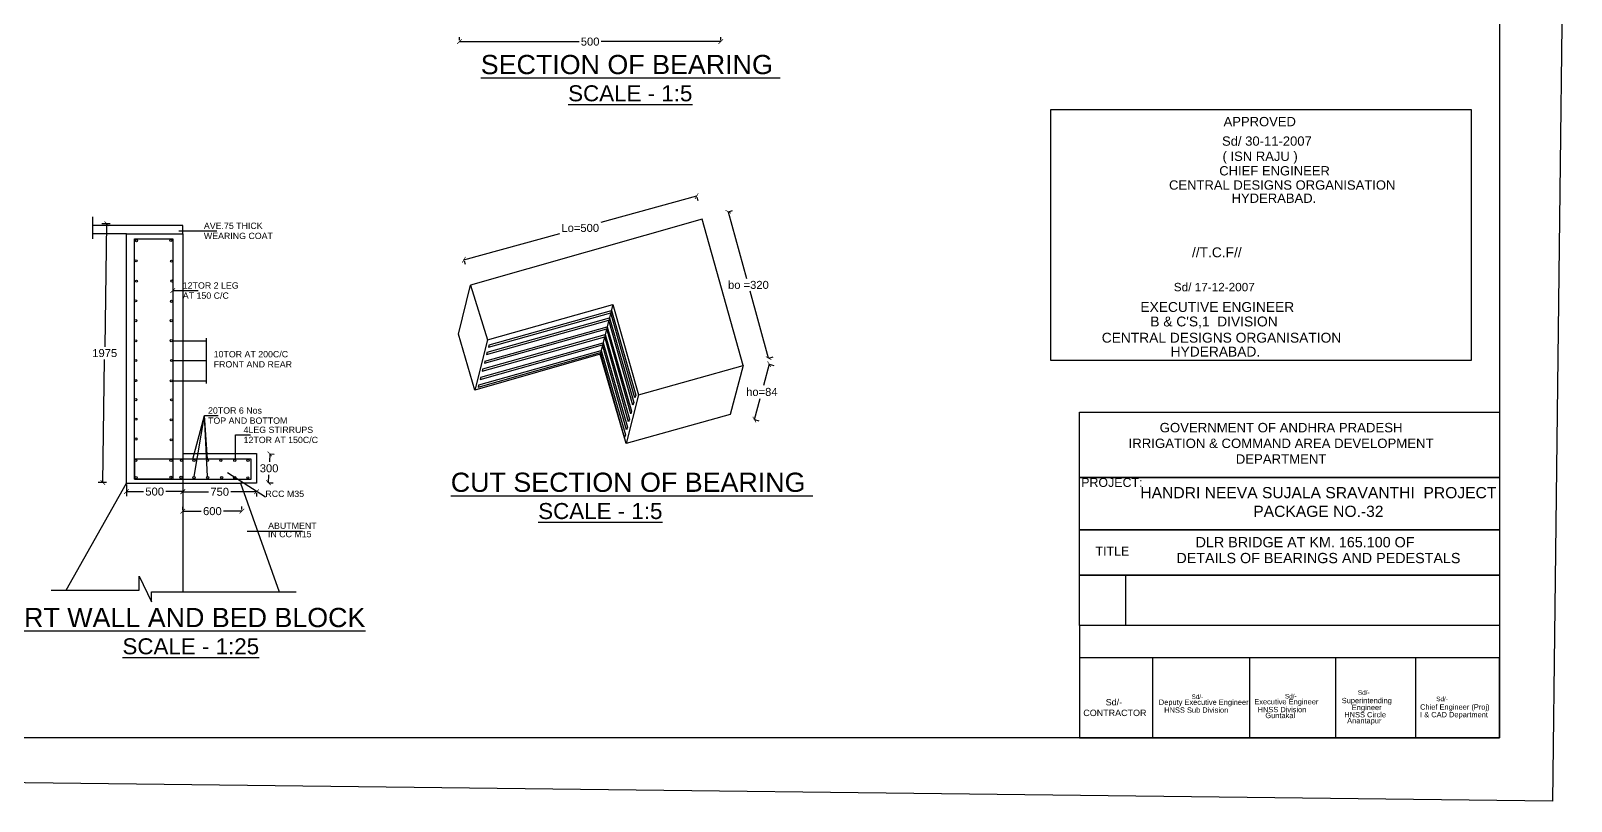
# Model space of a CAD drawing. Header units: inches. Extents: x 0 to 11487, y 0 to 10656.
# Drawn here: x 936.4 to 996.6, y 392.4 to 422.5 of the extents above; entities that cross this region are included whole.
import ezdxf

# ---------------------------------------------------------------- set-up
doc = ezdxf.new("R2010")
doc.units = ezdxf.units.IN
doc.header["$MEASUREMENT"] = 0
doc.layers.add('DRAWING', color=7, linetype='Continuous')
doc.styles.get("Standard").update_dxf_attribs({"font": 'ARIAL_1.TTF'})
doc.dimstyles.new('dig', dxfattribs={"dimtxt": 0.3125, "dimasz": 0.18, "dimexe": 0.18, "dimexo": 0.0625, "dimgap": 0.09, "dimtad": 0, "dimtih": 1, "dimtoh": 1, "dimdec": 4, "dimzin": 0, "dimdsep": 46, "dimtxsty": 'Standard', "dimblk": 'ARCHTICK', "dimcen": 0.09, "dimadec": 0, "dimazin": 0, "dimtfac": 1, "dimtdec": 4, "dimtofl": 0, "dimtmove": 0, "dimatfit": 3, "dimldrblk": 'ARCHTICK', "dimfxl": 0, "dimtolj": 1, "dimtzin": 0, "dimarcsym": 0})
picture_1 = doc.add_image_def('image2.jpg', size_in_pixel=(6804, 4550))

# ---------------------------------------------------------------- blocks, each defined once
blk = doc.blocks.new('_ArchTick')
at = {"color": 0, "linetype": 'ByBlock', "const_width": 0.15}
blk.add_lwpolyline([(-0.5, -0.5), (0.5, 0.5)], dxfattribs=at)
blk = doc.blocks.new('*D155')
at = {"layer": 'Defpoints', "color": 0, "ltscale": 0.02}
for p in [(953.164, 422.04), (963.371, 422.041), (963.371, 422.041)]:
    blk.add_point(p, dxfattribs=at)
at = {"layer": 'DRAWING', "color": 0, "lineweight": -2, "ltscale": 0.02}
for p, q in [((953.164, 422.103), (953.164, 422.221)), ((953.164, 422.041), (957.833, 422.041)), ((963.371, 422.041), (958.702, 422.041)), ((963.371, 422.104), (963.371, 422.221))]:
    blk.add_line(p, q, dxfattribs=at)
at = {"layer": 'DRAWING', "color": 0, "lineweight": -2, "ltscale": 0.02, "xscale": 0.18, "yscale": 0.18, "zscale": 0.18, "rotation": 180}
blk.add_blockref('_ArchTick', (953.164, 422.041), dxfattribs=at)
at = {"layer": 'DRAWING', "color": 0, "lineweight": -2, "ltscale": 0.02, "xscale": 0.18, "yscale": 0.18, "zscale": 0.18}
blk.add_blockref('_ArchTick', (963.371, 422.041), dxfattribs=at)
at = {"layer": 'DRAWING', "color": 0, "ltscale": 0.02, "insert": (958.267, 422.041), "char_height": 0.3125, "attachment_point": 5}
blk.add_mtext('\\A1;500', dxfattribs=at)
blk = doc.blocks.new('*D161')
at = {"layer": 'Defpoints', "color": 0, "ltscale": 0.02}
for p in [(962.424, 416.023), (962.427, 416.01), (953.331, 413.538)]:
    blk.add_point(p, dxfattribs=at)
at = {"layer": 'DRAWING', "color": 0, "lineweight": -2, "ltscale": 0.02}
for p, q in [((962.427, 416.01), (958.679, 414.985)), ((962.44, 415.963), (962.475, 415.836)), ((953.335, 413.525), (957.083, 414.549)), ((953.348, 413.478), (953.382, 413.351))]:
    blk.add_line(p, q, dxfattribs=at)
at = {"layer": 'DRAWING', "color": 0, "lineweight": -2, "ltscale": 0.02, "xscale": 0.18, "yscale": 0.18, "zscale": 0.18}
for p, rotation in [((962.427, 416.01), 15.28813601241386), ((953.335, 413.525), 195.2881360124138)]:
    blk.add_blockref('_ArchTick', p, dxfattribs=dict(at, rotation=rotation))
at = {"layer": 'DRAWING', "color": 0, "ltscale": 0.02, "insert": (957.881, 414.767), "char_height": 0.3125, "attachment_point": 5}
blk.add_mtext('\\A1;Lo=500', dxfattribs=at)
blk = doc.blocks.new('*D162')
at = {"layer": 'Defpoints', "color": 0, "ltscale": 0.02}
for p in [(963.607, 415.387), (965.239, 409.684), (965.187, 409.67)]:
    blk.add_point(p, dxfattribs=at)
at = {"layer": 'DRAWING', "color": 0, "lineweight": -2, "ltscale": 0.02}
for p, q in [((963.659, 415.401), (964.38, 412.792)), ((963.667, 415.403), (963.832, 415.449)), ((965.239, 409.684), (964.518, 412.293)), ((965.247, 409.687), (965.412, 409.732))]:
    blk.add_line(p, q, dxfattribs=at)
at = {"layer": 'DRAWING', "color": 0, "lineweight": -2, "ltscale": 0.02, "xscale": 0.18, "yscale": 0.18, "zscale": 0.18}
for p, rotation in [((963.659, 415.401), 105.4504342543714), ((965.239, 409.684), 285.4504342543713)]:
    blk.add_blockref('_ArchTick', p, dxfattribs=dict(at, rotation=rotation))
at = {"layer": 'DRAWING', "color": 0, "ltscale": 0.02, "insert": (964.449, 412.543), "char_height": 0.3125, "attachment_point": 5}
blk.add_mtext('\\A1;bo =320', dxfattribs=at)
blk = doc.blocks.new('*D163')
at = {"layer": 'Defpoints', "color": 0, "ltscale": 0.02}
for p in [(965.198, 409.463), (964.622, 407.301), (964.685, 407.284)]:
    blk.add_point(p, dxfattribs=at)
at = {"layer": 'DRAWING', "color": 0, "lineweight": -2, "ltscale": 0.02}
for p, q in [((965.261, 409.446), (965.039, 408.615)), ((965.258, 409.447), (965.435, 409.4)), ((964.685, 407.284), (964.907, 408.115)), ((964.683, 407.285), (964.859, 407.238))]:
    blk.add_line(p, q, dxfattribs=at)
at = {"layer": 'DRAWING', "color": 0, "lineweight": -2, "ltscale": 0.02, "xscale": 0.18, "yscale": 0.18, "zscale": 0.18}
for p, rotation in [((965.261, 409.446), 75.10414359697857), ((964.685, 407.284), 255.1041435969785)]:
    blk.add_blockref('_ArchTick', p, dxfattribs=dict(at, rotation=rotation))
at = {"layer": 'DRAWING', "color": 0, "ltscale": 0.02, "insert": (964.973, 408.365), "char_height": 0.3125, "attachment_point": 5}
blk.add_mtext('\\A1;ho=84', dxfattribs=at)
blk = doc.blocks.new('*D164')
at = {"layer": 'Defpoints', "color": 0, "ltscale": 0.02}
for p in [(940.161, 404.808), (942.359, 404.808), (942.359, 404.475)]:
    blk.add_point(p, dxfattribs=at)
at = {"layer": 'DRAWING', "color": 0, "lineweight": -2, "ltscale": 0.02}
for p, q in [((940.161, 404.746), (940.161, 404.295)), ((940.161, 404.475), (940.825, 404.475)), ((942.359, 404.475), (941.695, 404.475)), ((942.359, 404.746), (942.359, 404.295))]:
    blk.add_line(p, q, dxfattribs=at)
at = {"layer": 'DRAWING', "color": 0, "lineweight": -2, "ltscale": 0.02, "xscale": 0.18, "yscale": 0.18, "zscale": 0.18, "rotation": 180}
blk.add_blockref('_ArchTick', (940.161, 404.475), dxfattribs=at)
at = {"layer": 'DRAWING', "color": 0, "lineweight": -2, "ltscale": 0.02, "xscale": 0.18, "yscale": 0.18, "zscale": 0.18}
blk.add_blockref('_ArchTick', (942.359, 404.475), dxfattribs=at)
at = {"layer": 'DRAWING', "color": 0, "ltscale": 0.02, "insert": (941.26, 404.475), "char_height": 0.3125, "attachment_point": 5}
blk.add_mtext('\\A1;500', dxfattribs=at)
blk = doc.blocks.new('*D165')
at = {"layer": 'Defpoints', "color": 0, "ltscale": 0.02}
for p in [(942.359, 404.475), (945.239, 404.475), (945.239, 404.466)]:
    blk.add_point(p, dxfattribs=at)
at = {"layer": 'DRAWING', "color": 0, "lineweight": -2, "ltscale": 0.02}
for p, q in [((942.359, 404.466), (943.365, 404.466)), ((942.359, 404.412), (942.359, 404.286)), ((945.239, 404.466), (944.232, 404.466)), ((945.239, 404.412), (945.239, 404.286))]:
    blk.add_line(p, q, dxfattribs=at)
at = {"layer": 'DRAWING', "color": 0, "lineweight": -2, "ltscale": 0.02, "xscale": 0.18, "yscale": 0.18, "zscale": 0.18, "rotation": 180}
blk.add_blockref('_ArchTick', (942.359, 404.466), dxfattribs=at)
at = {"layer": 'DRAWING', "color": 0, "lineweight": -2, "ltscale": 0.02, "xscale": 0.18, "yscale": 0.18, "zscale": 0.18}
blk.add_blockref('_ArchTick', (945.239, 404.466), dxfattribs=at)
at = {"layer": 'DRAWING', "color": 0, "ltscale": 0.02, "insert": (943.799, 404.466), "char_height": 0.3125, "attachment_point": 5}
blk.add_mtext('\\A1;750', dxfattribs=at)
blk = doc.blocks.new('*D166')
at = {"layer": 'Defpoints', "color": 0, "ltscale": 0.02}
for p in [(942.359, 403.706), (944.669, 403.714), (944.669, 403.714)]:
    blk.add_point(p, dxfattribs=at)
at = {"layer": 'DRAWING', "color": 0, "lineweight": -2, "ltscale": 0.02}
for p, q in [((942.359, 403.768), (942.358, 403.886)), ((942.359, 403.706), (943.078, 403.708)), ((944.669, 403.714), (943.949, 403.712)), ((944.668, 403.777), (944.668, 403.894))]:
    blk.add_line(p, q, dxfattribs=at)
at = {"layer": 'DRAWING', "color": 0, "lineweight": -2, "ltscale": 0.02, "xscale": 0.18, "yscale": 0.18, "zscale": 0.18}
for p, rotation in [((942.359, 403.706), 180.2049498433509), ((944.669, 403.714), 0.2049498433509068)]:
    blk.add_blockref('_ArchTick', p, dxfattribs=dict(at, rotation=rotation))
at = {"layer": 'DRAWING', "color": 0, "ltscale": 0.02, "insert": (943.514, 403.71), "char_height": 0.3125, "attachment_point": 5}
blk.add_mtext('\\A1;600', dxfattribs=at)
blk = doc.blocks.new('*D167')
at = {"layer": 'Defpoints', "color": 0, "ltscale": 0.02}
for p in [(945.713, 405.947), (945.664, 404.823), (945.704, 404.821)]:
    blk.add_point(p, dxfattribs=at)
at = {"layer": 'DRAWING', "color": 0, "lineweight": -2, "ltscale": 0.02}
for p, q in [((945.753, 405.945), (945.74, 405.633)), ((945.776, 405.944), (945.933, 405.937)), ((945.704, 404.821), (945.718, 405.133)), ((945.726, 404.82), (945.884, 404.813))]:
    blk.add_line(p, q, dxfattribs=at)
at = {"layer": 'DRAWING', "color": 0, "lineweight": -2, "ltscale": 0.02, "xscale": 0.18, "yscale": 0.18, "zscale": 0.18}
for p, rotation in [((945.753, 405.945), 87.47348666060397), ((945.704, 404.821), 267.473486660604)]:
    blk.add_blockref('_ArchTick', p, dxfattribs=dict(at, rotation=rotation))
at = {"layer": 'DRAWING', "color": 0, "ltscale": 0.02, "insert": (945.729, 405.383), "char_height": 0.3125, "attachment_point": 5}
blk.add_mtext('\\A1;300', dxfattribs=at)
blk = doc.blocks.new('*D168')
at = {"layer": 'Defpoints', "color": 0, "ltscale": 0.02}
for p in [(939.382, 414.932), (939.58, 414.929), (939.437, 404.828)]:
    blk.add_point(p, dxfattribs=at)
at = {"layer": 'DRAWING', "color": 0, "lineweight": -2, "ltscale": 0.02}
for p, q in [((939.518, 414.93), (939.202, 414.934)), ((939.382, 414.932), (939.313, 410.131)), ((939.238, 404.831), (939.306, 409.632)), ((939.374, 404.829), (939.058, 404.833))]:
    blk.add_line(p, q, dxfattribs=at)
at = {"layer": 'DRAWING', "color": 0, "lineweight": -2, "ltscale": 0.02, "xscale": 0.18, "yscale": 0.18, "zscale": 0.18}
for p, rotation in [((939.382, 414.932), 89.18711069674268), ((939.238, 404.831), 269.1871106967427)]:
    blk.add_blockref('_ArchTick', p, dxfattribs=dict(at, rotation=rotation))
at = {"layer": 'DRAWING', "color": 0, "ltscale": 0.02, "insert": (939.31, 409.881), "char_height": 0.3125, "attachment_point": 5}
blk.add_mtext('\\A1;1975', dxfattribs=at)

msp = doc.modelspace()

# ---------------------------------------------------------------- linework, layer by layer
at = {"layer": 'DRAWING', "ltscale": 0.02}
for points in [[(906.59381, 451.40046), (993.78277, 451.40046), (993.78277, 394.86235), (906.59381, 394.86235)], [(976.26019, 419.38679), (992.67061, 419.38679), (992.67061, 409.59039), (976.26019, 409.59039)], [(940.47505, 414.3364), (941.96411, 414.3364), (941.96411, 404.9626), (940.47505, 404.9626)], [(953.59441, 412.53892), (954.2614, 410.40177), (953.75809, 408.44062), (953.12714, 410.62251)], [(977.3805, 407.57473), (993.78277, 407.57473), (993.78277, 405.02809), (977.3805, 405.02809)], [(940.47505, 404.9626), (945.03136, 404.9626), (945.03136, 405.74525), (940.47505, 405.74525)], [(977.3805, 405.02809), (993.78277, 405.02809), (993.78277, 402.98287), (977.3805, 402.98287)], [(977.3805, 402.98287), (993.78277, 402.98287), (993.78277, 401.21854), (977.3805, 401.21854)], [(977.3805, 401.21854), (993.78277, 401.21854), (993.78277, 399.25014), (977.3805, 399.25014)], [(977.3805, 394.86235), (993.78277, 394.86235), (993.78277, 397.98636), (977.3805, 397.98636)]]:
    msp.add_lwpolyline(points, close=True, dxfattribs=at)
for points in [[(938.83109, 415.20653), (938.83109, 414.34101)], [(964.24166, 409.39597), (962.64234, 415.11222), (953.59441, 412.53892)], [(942.35892, 414.53712), (942.35892, 414.8603), (938.82325, 414.8603)], [(940.16082, 414.53712), (938.83109, 414.53712)], [(940.16082, 404.8082), (940.16082, 414.53712), (942.35892, 414.53712), (942.35892, 400.5589)], [(942.20423, 414.65623), (943.68424, 414.65623)], [(954.2614, 410.40177), (959.15948, 411.77456), (960.14948, 408.25729), (959.66885, 406.35782), (958.65689, 409.83452), (953.75809, 408.44062)], [(954.32122, 410.20361), (959.09951, 411.54307), (960.04711, 408.24543), (960.01477, 408.14088), (959.07802, 411.46012)], [(959.15948, 411.77456), (958.65689, 409.83452)], [(954.15726, 409.57069), (958.93554, 410.91015), (959.88314, 407.61251), (959.8508, 407.50796), (958.91405, 410.82721)], [(954.24641, 409.91481), (954.22433, 409.8266), (959.0032, 411.17133)], [(954.24641, 409.91481), (959.02469, 411.25427), (959.97229, 407.95663), (959.93995, 407.85208), (959.0032, 411.17133)], [(954.32122, 410.20361), (954.29915, 410.1154), (959.07802, 411.46012)], [(941.95263, 410.36438), (943.28513, 410.36438)], [(943.27161, 410.46846), (943.27161, 408.69562)], [(954.07771, 409.26364), (954.05564, 409.17544), (958.83451, 410.52016)], [(954.07771, 409.26364), (958.856, 410.6031), (959.8036, 407.30547), (959.77126, 407.20092), (958.83451, 410.52016)], [(954.15726, 409.57069), (954.13518, 409.48249), (958.91405, 410.82721)], [(953.91715, 408.64386), (953.89508, 408.55566), (958.67395, 409.90038)], [(953.91715, 408.64386), (958.69544, 409.98332), (959.64304, 406.68569), (959.6107, 406.58114), (958.67395, 409.90038)], [(953.99491, 408.94399), (953.97283, 408.85579), (958.7517, 410.20051)], [(953.99491, 408.94399), (958.77319, 410.28345), (959.72079, 406.98582), (959.68845, 406.88127), (958.7517, 410.20051)], [(941.96284, 409.59078), (943.29534, 409.59078)], [(960.14948, 408.25729), (964.24166, 409.39597), (963.74166, 407.49077), (959.66885, 406.35782)], [(941.95285, 408.7992), (943.28535, 408.7992)], [(942.75321, 405.74525), (943.20842, 407.44135)], [(942.79931, 405.06432), (943.20842, 407.44135), (943.74467, 407.44135)], [(943.32552, 405.07003), (943.20842, 407.44135)], [(943.32221, 405.73654), (943.20842, 407.44135)], [(944.4226, 405.7185), (944.4226, 406.69728), (945.00282, 406.69728)], [(942.35892, 405.96021), (945.23858, 405.96021), (945.23858, 404.8082), (944.60642, 404.8082)], [(944.10311, 405.21577), (945.58433, 404.26577)], [(937.80174, 400.62591), (940.16082, 404.8082)], [(940.16082, 404.8082), (944.60642, 404.8082), (946.1239, 400.5589)], [(944.87027, 402.93153), (947.03995, 402.93153)], [(937.21333, 400.62591), (940.65187, 400.62591), (940.65187, 401.168), (941.13962, 400.17518), (941.13962, 400.5589), (946.78763, 400.5589)], [(979.1771, 401.21854), (979.1771, 399.25014)], [(977.3805, 399.25014), (977.3805, 397.98636)], [(980.23094, 397.98636), (980.23094, 394.86235)], [(984.02299, 397.98636), (984.02299, 394.86235)], [(987.377, 397.98636), (987.377, 394.86235)], [(990.49844, 397.98636), (990.49844, 394.86235)]]:
    msp.add_lwpolyline(points, dxfattribs=at)
for centre in [(940.54939, 414.27246), (941.89198, 414.28263), (940.53173, 413.48368), (941.91494, 413.47098), (940.55215, 412.69012), (941.93034, 412.69521), (940.51655, 411.92399), (941.91505, 411.90367), (940.5192, 411.14546), (941.91003, 411.14802), (940.51926, 410.36182), (941.91008, 410.36438), (940.51926, 409.59332), (941.92029, 409.59078), (940.5245, 408.80938), (941.91031, 408.7992), (940.51953, 408.06387), (941.92057, 408.05878), (940.52721, 407.30308), (941.91047, 407.27514), (940.52732, 406.5272), (941.90799, 406.49671), (940.52318, 405.69399), (941.89452, 405.69399), (942.30854, 405.69399), (942.79363, 405.69399), (943.32221, 405.69399), (943.84241, 405.69399), (944.38782, 405.69399), (944.90801, 405.69399), (940.53455, 405.01847), (941.89138, 405.03867), (942.28977, 405.03291), (942.79931, 405.02177), (943.32762, 405.02753), (943.8732, 405.02465), (944.38705, 405.01889), (944.90095, 405.01024)]:
    msp.add_circle(centre, 0.04255, dxfattribs=at)

# ---------------------------------------------------------------- texts
at = {"layer": 'DRAWING'}
for s, height, p in [('%%USECTION OF BEARING ', 0.75, (953.99476, 420.77226)), ('%%USCALE - 1:5', 0.625, (957.40869, 419.71157)), (' APPROVED', 0.363949, (982.86469, 418.73726)), ('Sd/ 30-11-2007', 0.3639492, (982.94565, 417.97681)), ('( ISN RAJU )', 0.3639492, (982.9657, 417.38474)), ('CHIEF ENGINEER', 0.3639492, (982.83679, 416.81681)), ('CENTRAL DESIGNS ORGANISATION', 0.3639492, (980.87527, 416.26115)), ('HYDERABAD.', 0.363949, (983.31946, 415.74629)), ('//T.C.F//', 0.385016, (981.77115, 413.62287)), ('Sd/ 17-12-2007', 0.3283288, (981.06225, 412.29472)), ('EXECUTIVE ENGINEER', 0.3850165, (979.75686, 411.48916)), ("B & C'S,1  DIVISION", 0.3850165, (980.14444, 410.92316)), ('CENTRAL DESIGNS ORGANISATION', 0.3850165, (978.24826, 410.29065)), ('HYDERABAD.', 0.385016, (980.93828, 409.74598)), ('%%UCUT SECTION OF BEARING ', 0.75, (952.82457, 404.46446)), ('%%USCALE - 1:5', 0.625, (956.2385, 403.40377)), ('DLR BRIDGE AT KM. 165.100 OF', 0.4004293, (981.91379, 402.30075)), ('%%UDIRT WALL AND BED BLOCK', 0.75, (935.11061, 399.18415)), ('%%USCALE - 1:25', 0.625, (940.0019, 398.12344)), ('Sd/-', 0.177388, (981.7557, 396.37958)), ('Sd/-', 0.177388, (985.40253, 396.39807)), ('Sd/-', 0.177388, (988.25167, 396.54289)), ('Sd/-', 0.177388, (991.31138, 396.29132)), ('Deputy Executive Engineer', 0.2080152, (980.47755, 396.1494)), ('HNSS Sub Division', 0.2080152, (980.68695, 395.8436)), (' Executive Engineer', 0.2080152, (984.12438, 396.16789)), ('HNSS Division', 0.2080152, (984.33378, 395.86209)), ('Guntakal', 0.208015, (984.63708, 395.63062)), ('Superintending ', 0.2080152, (987.62097, 396.21406)), ('HNSS Circle', 0.2080152, (987.72087, 395.66102)), ('Chief Engineer (Proj)', 0.2080152, (990.68068, 395.96249)), ('I & CAD Department', 0.2080152, (990.68074, 395.66428)), ('Anantapur', 0.208015, (987.83107, 395.42954))]:
    msp.add_text(s, height=height, dxfattribs=at).set_placement(p)
at = {"layer": 'DRAWING', "ltscale": 0.02}
for s, height, p in [('AVE.75 THICK', 0.2463756, (943.1822, 414.72917)), ('WEARING COAT', 0.2463756, (943.1822, 414.33339)), ('AT 150 C/C', 0.246376, (942.35892, 412.00284)), ('12TOR 2 LEG', 0.2463756, (942.35892, 412.39862)), ('10TOR AT 200C/C', 0.2463756, (943.56454, 409.71596)), ('FRONT AND REAR', 0.2463756, (943.56454, 409.32018)), ('TOP AND BOTTOM', 0.2463756, (943.34451, 407.12221)), ('20TOR 6 Nos', 0.2463756, (943.34451, 407.51799)), ('4LEG STIRRUPS', 0.2463756, (944.73351, 406.76447)), ('12TOR AT 150C/C', 0.2463756, (944.73351, 406.36869)), ('RCC M35', 0.246376, (945.58433, 404.26577)), ('ABUTMENT', 0.246376, (945.69322, 403.01981)), ('IN CC M15', 0.246376, (945.68372, 402.69194))]:
    msp.add_text(s, height=height, dxfattribs=at).set_placement(p)
at = {"layer": 'DRAWING', "color": 7}
for s, insert, char_height, width, attachment_point in [('GOVERNMENT OF ANDHRA PRADESH\\PIRRIGATION & COMMAND AREA DEVELOPMENT DEPARTMENT', (985.25237, 406.35935), 0.3680528, 14.1463811, 5), ('PROJECT:', (977.44549, 405.00522), 0.346692, 2.8176592, 1), ('TITLE', (978.00422, 402.32629), 0.346692, 2.8176592, 1), ('         Sd/-\\PCONTRACTOR', (977.52756, 396.04309), 0.2502759, 3.726095, 4)]:
    msp.add_mtext(s, dxfattribs=dict(at, insert=insert, char_height=char_height, width=width, attachment_point=attachment_point))
at = {"layer": 'DRAWING'}
for s, insert, char_height, width, attachment_point in [('HANDRI NEEVA SUJALA SRAVANTHI  PROJECT\\PPACKAGE NO.-32', (986.70859, 404.65175), 0.436832, 18.7213706, 2), ('DETAILS OF BEARINGS AND PEDESTALS', (981.16226, 402.08163), 0.4004293, 14.7900839, 1), ('Engineer', (988.01406, 396.15155), 0.208015, 1.2014369, 1)]:
    msp.add_mtext(s, dxfattribs=dict(at, insert=insert, char_height=char_height, width=width, attachment_point=attachment_point))

# ---------------------------------------------------------------- dimensions: what is measured, and where the dimension line sits
at = {"layer": 'DRAWING', "ltscale": 0.02}
dim = msp.add_linear_dim(base=(963.37069, 422.04146), p1=(953.16406, 422.04037), p2=(963.37069, 422.04146), text='500', dimstyle='dig', dxfattribs=at)
dim.commit()
dim.dimension.update_dxf_attribs({"geometry": '*D155', "text_midpoint": (958.26738, 422.04146)})
for p1, p2, distance, text, picture, middle in [((953.33139, 413.53782), (962.42368, 416.02317), -0.01367, 'Lo=500', '*D161', (957.88114, 414.7673)), ((963.6068, 415.38653), (965.18685, 409.66986), 0.0539, 'bo =320', '*D162', (964.44878, 412.54255)), ((939.43676, 404.82775), (939.58008, 414.92892), 0.19858, '1975', '*D168', (939.30986, 409.88116)), ((965.19755, 409.46291), (964.62239, 407.30067), 0.06521, 'ho=84', '*D163', (964.97299, 408.36503)), ((945.71325, 405.94696), (945.66364, 404.82257), 0.0402, '300', '*D167', (945.7286, 405.38299)), ((940.16082, 404.8082), (942.35892, 404.8082), -0.33348, '500', '*D164', (941.25987, 404.47472)), ((942.35892, 404.47472), (945.23858, 404.47472), -0.00826, '750', '*D165', (943.79875, 404.46646)), ((942.35892, 403.70585), (944.66861, 403.71411), 0, '600', '*D166', (943.51377, 403.70998))]:
    dim = msp.add_aligned_dim(p1=p1, p2=p2, distance=distance, text=text, dimstyle='dig', dxfattribs=at)
    dim.commit()
    dim.dimension.update_dxf_attribs({"geometry": picture, "text_midpoint": middle})

# ---------------------------------------------------------------- pictures from other files: only their frames are drawn
at = {"ltscale": 0.02}
image = msp.add_image(picture_1, insert=(905.15726, 393.48764), size_in_units=(90.69654, 60.65098), rotation=-0.6939109, dxfattribs=dict(at, fade=30))
image.dxf.flags = 7

# ---------------------------------------------------------------- leaders
at = {"layer": 'DRAWING', "ltscale": 0.02}
msp.add_leader([(941.96411, 412.32426), (942.95235, 412.32426)], dimstyle='dig', override={"dimgap": 0.09, "dimtad": 0}, dxfattribs=at)

doc.saveas('drawing.dxf')
